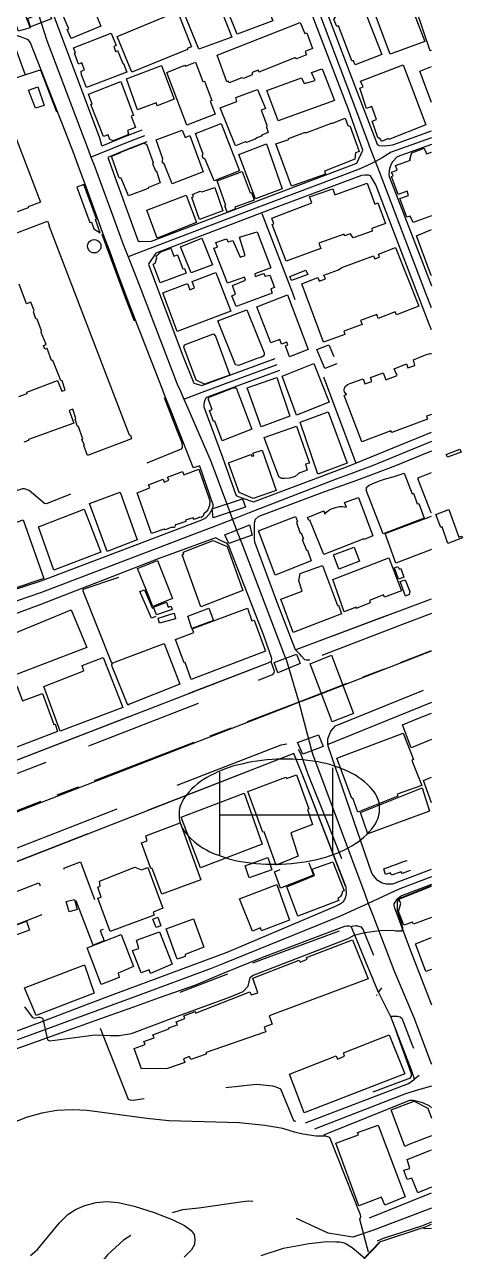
# Model space of a CAD drawing. Header units: millimetres. Extents: x 198785 to 203305, y 542885 to 545889.
# Drawn here: x 203168.9 to 203305, y 543351.3 to 543732.7 of the extents above; entities that cross this region are included whole.
import ezdxf

# ---------------------------------------------------------------- set-up
doc = ezdxf.new("R2010")
doc.units = ezdxf.units.MM
for name, pattern in [('FENCE_25K', [54.3, 28.7, -9.2, -16.4]), ('HIDDEN_BULD_25K', [28.8, 18.4, -10.4]), ('HIDDEN_EMD_25K', [50.97, 33.12, -5.36, 7.13, -5.36]), ('HIDDEN_IN_25K', [56.5, 36.5, -20]), ('HIDDEN_SORO_25K', [40.1, 25.4, -14.7])]:
    doc.linetypes.add(name, pattern=pattern)
for name, color, linetype in [('A0013114', 253, 'Continuous'), ('A0013117', 253, 'Continuous'), ('A0023119', 253, 'Continuous'), ('A0023214', 253, 'Continuous'), ('A0023217', 253, 'Continuous'), ('A0033324', 253, 'Continuous'), ('A0043325', 253, 'Continuous'), ('B0014111', 253, 'Continuous'), ('B0014112', 253, 'Continuous'), ('B0014113', 253, 'Continuous'), ('B0014115', 253, 'Continuous'), ('B0014116', 253, 'Continuous'), ('B0014118', 253, 'Continuous'), ('B0014511', 253, 'Continuous'), ('B0024120', 253, 'Continuous'), ('C0076117', 253, 'Continuous'), ('F0017111', 253, 'Continuous'), ('F0017114', 253, 'Continuous'), ('F0047224', 253, 'Continuous'), ('G0018117', 253, 'Continuous')]:
    doc.layers.add(name, color=color, linetype=linetype)

# ---------------------------------------------------------------- blocks, each defined once
blk = doc.blocks.new('B0014511')
at = {"layer": 'B0014511'}
blk.add_lwpolyline([(-31.17, -1.27, 0.169014), (-29, -6.77, 0.105159), (-21.57, -12.43, 0.067248), (-11.97, -15.47, 0.053397), (0.67, -16.3, 0.053397), (13.19, -14.44, 0.067248), (22.51, -10.63, 0.105159), (29.45, -4.38, 0.169014), (31.17, 1.27, 0.169014), (29, 6.77, 0.105159), (21.57, 12.43, 0.067248), (11.97, 15.47, 0.053397), (-0.67, 16.3, 0.053397), (-13.19, 14.44, 0.067248), (-22.51, 10.63, 0.105159), (-29.45, 4.38, 0.169014)], format="xyb", close=True, dxfattribs=at)
for points in [[(-18.64, 12.26), (-18.64, -13.46)], [(16.58, 13.62), (16.58, -13.46)], [(-18.64, -0.94), (16.58, -0.94)]]:
    blk.add_lwpolyline(points, dxfattribs=at)

msp = doc.modelspace()

# ---------------------------------------------------------------- linework, layer by layer
at = {"layer": 'A0013114'}
for points in [[(203178.77, 543743.05), (203176.85, 543738.41), (203192.15, 543697.43), (203192.85, 543695.19), (203193.05, 543695.02)], [(203225.09, 543579.28), (203226.52, 543580.73), (203227.3, 543582.38), (203227.48, 543582.98), (203227.48, 543583.4), (203223.4, 543595.37), (203223.05, 543595.41), (203221.46, 543594.9), (203221.3, 543594.96), (203218.32, 543602.64), (203214.76, 543611.68), (203212.43, 543617.59), (203211.66, 543619.55), (203201.61, 543645.35), (203198.03, 543654.99), (203195.47, 543661.88), (203193.55, 543667.03), (203187.73, 543683.08), (203186, 543687.69), (203184.17, 543692.56), (203182.44, 543697.18), (203175.15, 543715.87), (203170.78, 543727), (203170.21, 543727.67), (203169.77, 543728.03), (203169.02, 543728.33), (203167.91, 543728.74)], [(203194.76, 543691.39), (203204.23, 543665.34)], [(203207.45, 543658.14), (203218.07, 543629.72), (203221.52, 543621.19)], [(203224.75, 543615.35), (203224.67, 543614.52), (203224.64, 543613.81), (203230.43, 543598.22), (203234.53, 543586.47), (203234.81, 543586.16), (203236.46, 543585.6)], [(203240.22, 543577.68), (203240.22, 543572.87), (203240.37, 543571.94), (203247.52, 543552.61), (203253.04, 543538.39), (203253.34, 543538.41), (203295.37, 543554.23)], [(203090.17, 543520.65), (203090.15, 543519.75), (203102.1, 543488.08), (203102.31, 543487.68), (203111.19, 543483.15), (203111.57, 543483.1), (203112.22, 543483.1), (203244.61, 543534.33), (203245.69, 543534.83), (203245.78, 543535.18), (203245.78, 543535.68), (203243.29, 543542.83), (203232.44, 543570.7), (203231.92, 543571.38), (203229.82, 543572.36)], [(203295.37, 543521.97), (203263.44, 543509), (203263.16, 543508.79), (203263.21, 543508.45), (203276.73, 543469.05), (203277.19, 543468.3), (203278.32, 543466.94), (203280.03, 543465.95), (203281.24, 543465.65), (203282.4, 543465.55), (203283.36, 543465.58)], [(203267.98, 543460.07), (203268.46, 543460.8), (203268.66, 543461.16), (203268.94, 543462.34), (203268.81, 543464.53), (203256.43, 543496.6), (203252.56, 543506.07), (203151.78, 543466.75), (203132.86, 543459.43), (203121.6, 543455.21), (203119.73, 543446.4), (203119.58, 543445.32), (203119.65, 543444.05), (203125.21, 543428.99), (203131.1, 543414), (203133.12, 543408.54), (203133.48, 543408.44)], [(203283.68, 543459.35), (203283.63, 543459.02), (203283.78, 543458.49), (203288.7, 543445.06), (203295.37, 543428)], [(203290.13, 543404.89), (203289.16, 543407.68), (203282.85, 543424.03), (203278.69, 543432.39), (203270.55, 543452.09), (203270.27, 543452.31)], [(203295.37, 543395.98), (203294.9, 543396.45), (203292.69, 543397.58)]]:
    msp.add_lwpolyline(points, dxfattribs=at)
at = {"layer": 'A0013117'}
for points in [[(203295.37, 543787.85), (203292.39, 543786.66), (203287.83, 543784.85), (203278.67, 543781.21), (203250.83, 543770.32), (203250.36, 543770.04), (203250.23, 543769.09), (203250.32, 543768.59), (203263.54, 543734.55), (203271.72, 543713.02), (203278.45, 543695.53), (203279.15, 543695.12), (203280.85, 543694.93), (203283.39, 543695.29), (203295.37, 543699.64)], [(203204.23, 543665.34), (203204.51, 543665.21), (203208.35, 543665.39), (203244.79, 543679.25), (203272.22, 543689.54), (203274.03, 543693.63), (203269.6, 543706.32), (203257.49, 543737.86), (203251.56, 543754.45), (203247, 543766.28), (203246.77, 543766.53), (203244.92, 543767.32), (203243.12, 543768.09), (203242.54, 543767.94), (203235.29, 543765.14), (203197.96, 543750.49), (203178.77, 543743.05)], [(203167.91, 543728.74), (203166.08, 543729.42), (203165.78, 543729.26), (203165.5, 543729.18), (203165.28, 543728.29), (203165.24, 543728.01), (203165.26, 543727.57), (203169.09, 543717.08)], [(203193.05, 543695.02), (203199.55, 543697.63), (203205.41, 543699.98)], [(203206.9, 543696.27), (203201.04, 543693.91), (203194.76, 543691.39)], [(203295.37, 543695.38), (203284.75, 543691.53), (203283.21, 543689.96), (203282.8, 543689.33), (203282.29, 543687.91), (203282.11, 543686.21), (203282.17, 543685.46), (203292.99, 543657.67), (203295.37, 543651.47)], [(203295.37, 543637.74), (203294.69, 543639.52), (203278.11, 543682.84), (203276.41, 543685.61), (203275.84, 543685.86), (203274.74, 543685.83), (203273.63, 543685.8), (203246.2, 543675.51), (203209.73, 543661.63), (203207.53, 543658.44), (203207.45, 543658.14)], [(203221.52, 543621.19), (203223.95, 543620.47), (203233.51, 543623.99), (203246.77, 543628.87)], [(203248.15, 543625.11), (203234.89, 543620.23), (203225.46, 543616.76), (203225.25, 543616.53), (203224.95, 543615.93), (203224.75, 543615.35)], [(203236.46, 543585.6), (203240.07, 543584.35), (203269.32, 543595.33), (203295.37, 543606.02)], [(203295.37, 543600.06), (203294.04, 543599.53), (203284.15, 543595.53), (203277.3, 543592.94), (203271.29, 543590.7), (203262.17, 543587.42), (203242.24, 543579.95), (203241.46, 543579.62), (203240.58, 543578.81), (203240.22, 543577.68)], [(203164.81, 543556.74), (203174.04, 543559.76), (203223.46, 543578.55), (203225.09, 543579.28)], [(203229.82, 543572.36), (203228.27, 543573.09), (203227.71, 543572.96), (203210.42, 543566.57), (203173.69, 543552.35), (203164.46, 543548.87), (203160.63, 543547.43), (203115.12, 543530.29), (203090.37, 543520.88), (203090.17, 543520.65)], [(203283.36, 543465.58), (203295.37, 543470.17)], [(203295.37, 543465.4), (203286.05, 543461.87), (203284.46, 543460.58), (203283.68, 543459.35)], [(203133.48, 543408.44), (203133.78, 543408.4), (203148.81, 543413.36), (203173.6, 543422.48), (203188.43, 543428.25), (203197.27, 543431.53), (203231.86, 543444.4), (203265.38, 543458.59), (203266.82, 543459.24), (203267.98, 543460.07)], [(203270.27, 543452.31), (203269.82, 543452.41), (203269.01, 543452.44), (203268.36, 543452.31), (203243.42, 543442.93), (203230.27, 543437.59), (203221.99, 543434.11), (203210.73, 543430.15), (203202.73, 543427.29), (203192.16, 543423.56), (203180.03, 543419.19), (203157.35, 543411.14), (203136.84, 543403.07), (203134.22, 543402.18), (203134.19, 543402.16), (203134.13, 543401.96), (203134.13, 543401.74), (203136.95, 543394.28), (203136.91, 543394.18), (203136.67, 543394.1), (203132.19, 543391.88), (203136, 543388.74), (203140.1, 543383.95)], [(203256.25, 543391.29), (203288.23, 543403.59), (203290.13, 543404.89)], [(203292.69, 543397.58), (203289.75, 543398.3), (203288.51, 543398.22), (203261.8, 543387.51)], [(203276.12, 543361.83), (203295.37, 543369.53)], [(203295.37, 543360.48), (203292.24, 543359.19), (203280.38, 543355.33), (203278.54, 543354.57)]]:
    msp.add_lwpolyline(points, dxfattribs=at)
at = {"layer": 'A0023119', "linetype": 'HIDDEN_SORO_25K', "flags": 128}
msp.add_lwpolyline([(203277.4, 543358), (203270.89, 543355.81), (203263.3, 543357.01), (203252.5, 543361.97), (203241.39, 543366.74), (203238.62, 543366.99), (203236.78, 543366.78), (203223.09, 543364.75), (203217.98, 543364.24), (203212.86, 543362.79), (203211.27, 543362.14), (203205.17, 543358.59), (203199.66, 543354.8), (203194.68, 543350.28), (203190.79, 543345.43), (203187.04, 543338.06)], dxfattribs=at)
at = {"layer": 'A0023214'}
for points in [[(203173.28, 543735.82), (203175.78, 543727.72), (203187.29, 543697.31), (203188.64, 543693.8), (203189.54, 543691.45), (203190.29, 543689.5), (203190.49, 543688.96), (203195.67, 543674.83), (203199.42, 543664.63), (203199.83, 543663.6), (203201.06, 543660.48), (203202.63, 543656.53), (203204.53, 543651.74), (203216.59, 543620.37), (203217.01, 543619.4), (203218.37, 543616.28), (203219.6, 543613.46), (203226.78, 543596.98), (203231.98, 543583.11), (203233.58, 543578.87), (203235.02, 543575.02), (203236.59, 543570.84), (203249.62, 543536.74), (203250.29, 543534.98), (203254.12, 543522.02)], [(203254.12, 543522.02), (203258.11, 543523.56), (203295.37, 543538.02)], [(203101.68, 543463.25), (203117.01, 543468.87), (203119.48, 543469.78), (203247.79, 543519.56), (203249.21, 543520.11), (203254.12, 543522.02)], [(203254.12, 543522.02), (203258, 543507.47), (203258.38, 543506.05), (203274.65, 543462.46), (203275.74, 543459.53), (203277.1, 543455.89), (203277.62, 543454.48), (203283.7, 543438.73), (203289.86, 543424.09), (203295.07, 543410.23), (203295.37, 543409.58)]]:
    msp.add_lwpolyline(points, dxfattribs=at)
at = {"layer": 'A0023217'}
for points in [[(203277.99, 543690.06), (203276.26, 543694.59), (203275.81, 543695.76), (203270.66, 543709.67), (203248.63, 543767.95), (203248.07, 543768.9), (203246.29, 543771.97)], [(203206.16, 543698.12), (203200.3, 543695.77), (203193.91, 543693.2), (203189.54, 543691.45)], [(203295.37, 543697.51), (203282.86, 543692.97), (203280.02, 543691.28), (203277.99, 543690.06)], [(203277.99, 543690.06), (203275.44, 543688.88), (203272.41, 543687.48), (203245.49, 543677.38), (203238.61, 543674.76), (203205.63, 543662.21), (203201.06, 543660.48)], [(203295.37, 543644.61), (203293.84, 543648.6), (203279.72, 543685.52), (203277.99, 543690.06)], [(203218.37, 543616.28), (203223.24, 543618.07), (203234.2, 543622.11), (203247.46, 543626.99)], [(203295.37, 543603.05), (203276.73, 543595.43), (203273.31, 543594.13), (203270.3, 543593.01), (203265.75, 543591.38), (203238.71, 543580.87), (203233.58, 543578.87), (203227.09, 543576.35), (203224.6, 543575.38), (203173.87, 543556.05), (203163.02, 543552.27), (203160.77, 543551.48)], [(203295.37, 543467.78), (203285.51, 543464.03), (203283.49, 543463.1), (203275.74, 543459.53), (203269.05, 543456.46), (203266.76, 543455.4), (203237.64, 543443.67), (203231.07, 543440.99), (203226.92, 543439.25), (203204, 543430.84), (203176.07, 543420.5), (203134.42, 543405.38), (203133.86, 543405.24), (203125.26, 543403.03)], [(203295.37, 543402.76), (203291.3, 543401.54), (203287.32, 543400.34), (203259.03, 543389.4)], [(203295.37, 543364.75), (203277.4, 543358)]]:
    msp.add_lwpolyline(points, dxfattribs=at)
at = {"layer": 'A0033324', "linetype": 'HIDDEN_IN_25K', "flags": 128}
for points in [[(203257.54, 543535.09), (203257.01, 543535.07), (203256.41, 543535.07), (203255.98, 543535.22), (203254.98, 543536.38), (203254.55, 543536.88), (203253.04, 543538.39), (203253.34, 543538.41), (203295.37, 543554.23)], [(203295.37, 543549.58), (203286.84, 543546.42), (203257.54, 543535.09)], [(203175.51, 543503.3), (203112.97, 543479.1), (203111.3, 543479.1), (203109.98, 543479.27), (203101.07, 543483.82), (203099.35, 543486.88), (203093.39, 543502.67), (203087.62, 543517.94), (203087.83, 543519.05), (203088.27, 543519.86), (203089.06, 543520.12), (203089.81, 543520.36), (203090.17, 543520.46), (203090.15, 543519.75), (203102.1, 543488.08), (203102.31, 543487.68), (203111.19, 543483.15), (203111.57, 543483.1), (203112.22, 543483.1), (203161.87, 543502.31), (203211.52, 543521.52), (203244.61, 543534.33), (203245.44, 543534.72), (203246.51, 543531.77), (203246.39, 543531.14), (203245.88, 543530.53), (203175.51, 543503.3)], [(203263.44, 543509), (203263.16, 543508.79), (203263.12, 543510.7), (203264.04, 543513.07), (203265.5, 543514.69), (203295.37, 543526.82)], [(203295.37, 543521.97), (203263.44, 543509)], [(203253.99, 543507.46), (203254.8, 543505.95), (203256.88, 543500), (203262.91, 543484.78), (203269.99, 543466.87), (203270.53, 543465.17), (203270.56, 543463.88), (203270.43, 543463), (203269.84, 543461.87), (203267.98, 543460.07), (203268.46, 543460.8), (203268.66, 543461.16), (203268.94, 543462.34), (203268.81, 543464.53), (203256.43, 543496.6), (203252.56, 543506.07), (203202.17, 543486.41), (203151.78, 543466.75), (203132.86, 543459.43), (203121.6, 543455.21), (203119.73, 543446.4), (203119.58, 543445.32), (203119.65, 543444.05), (203125.21, 543428.99), (203131.1, 543414), (203133.12, 543408.54), (203130.52, 543408.52), (203129.74, 543408.73), (203128.91, 543409.38), (203128.18, 543410.36), (203127.36, 543412.58), (203121.47, 543427.57), (203115.68, 543443.24), (203115.57, 543445.48), (203115.78, 543447.08), (203118.14, 543458.19), (203131.44, 543463.17), (203150.34, 543470.48), (203158.9, 543473.82), (203248.61, 543508.82), (203250.79, 543509.2), (203252, 543509.12), (203252.4, 543509), (203253.13, 543508.67), (203253.99, 543507.46)], [(203279.8, 543433.29), (203278.87, 543432.03), (203278.69, 543432.39), (203270.55, 543452.09), (203270.27, 543452.31), (203271.64, 543452.62), (203271.92, 543452.58), (203272.39, 543452.5), (203273.41, 543452.2), (203274.04, 543451.51), (203277.28, 543443.66), (203280.33, 543436.28), (203280.42, 543435.45), (203280.24, 543434.4), (203279.8, 543433.29)], [(203291.51, 543406.02), (203290.13, 543404.88), (203289.16, 543407.68), (203282.85, 543424.03), (203282.62, 543424.49), (203284.78, 543424.51), (203285.6, 543424.3), (203286.13, 543423.86), (203289.24, 543415.81), (203291.97, 543408.71), (203292.24, 543407.96), (203292.08, 543406.83), (203291.51, 543406.02)]]:
    msp.add_lwpolyline(points, dxfattribs=at)
at = {"layer": 'A0043325'}
for points in [[(203170.67, 543731.64), (203167.07, 543730.57), (203162.91, 543741.77), (203166.27, 543742.97), (203170.67, 543731.64)], [(203177.23, 543734.41), (203170.76, 543731.93), (203169.9, 543734.58), (203176.18, 543737.16), (203177.23, 543734.41)], [(203237.56, 543582.7), (203227.57, 543579.38), (203227.26, 543582.17), (203236.64, 543585.31), (203237.56, 543582.7)], [(203239.65, 543573.96), (203232.39, 543571.38), (203231.13, 543574.11), (203238.63, 543577.11), (203238.77, 543577.17), (203239.65, 543573.96)], [(203254.58, 543534.09), (203247.67, 543531.2), (203246.47, 543534.42), (203253.43, 543536.98), (203254.58, 543534.09)], [(203271.18, 543518.59), (203264.49, 543515.92), (203257.68, 543534.01), (203264.26, 543536.65), (203271.18, 543518.59)], [(203261.73, 543508.25), (203255.34, 543505.88), (203253.75, 543509.48), (203260.28, 543511.95), (203261.73, 543508.25)]]:
    msp.add_lwpolyline(points, dxfattribs=at)
at = {"layer": 'B0014111'}
for points in [[(203192.58, 543732.13), (203183.39, 543728.34), (203182.16, 543731.18), (203182.64, 543731.36), (203178.55, 543741), (203187.51, 543744.71), (203192.58, 543732.13)], [(203215.43, 543709.52), (203210.15, 543707.43), (203209.79, 543708.31), (203204.03, 543706.15), (203200.56, 543715.85), (203211.43, 543719.99), (203215.43, 543709.52)], [(203222.07, 543720.93), (203224.36, 543714.95), (203224.85, 543715.11), (203227.15, 543709.09), (203226.56, 543708.84), (203228.16, 543704.78), (203219.31, 543701.35), (203213.11, 543717.81), (203218.76, 543720.09), (203218.96, 543719.73), (203222.07, 543720.93)], [(203206.77, 543695.53), (203208.9, 543689.81), (203208.72, 543689.52), (203209.56, 543687.18), (203209.94, 543687.06), (203211.08, 543683.49), (203207.38, 543682.05), (203207.36, 543681.76), (203201.19, 543679.39), (203198.9, 543684.88), (203198.51, 543684.95), (203198.22, 543685.24), (203195.91, 543691.77), (203198.82, 543692.94), (203198.86, 543693.02), (203201.97, 543694.28), (203202.08, 543694.27), (203205.91, 543695.83), (203206.77, 543695.53)], [(203234.66, 543619.73), (203239.5, 543606.89), (203230.27, 543603.32), (203227.99, 543609.35), (203227.61, 543609.29), (203226.36, 543612.74), (203227.22, 543612.98), (203226.09, 543616.02), (203226.07, 543616.53), (203226.33, 543616.82), (203233.71, 543619.77), (203234.66, 543619.73)], [(203269.12, 543596.35), (203260.04, 543592.95), (203254.53, 543609.1), (203263.28, 543612.33), (203269.12, 543596.35)], [(203242.74, 543600.43), (203247.07, 543587.8), (203239.91, 543585.38), (203235.58, 543587.27), (203232.3, 543596.47), (203239.27, 543598.99), (203239.59, 543598.53), (203240.17, 543598.64), (203239.87, 543599.44), (203242.74, 543600.43)], [(203286.84, 543593.19), (203289.34, 543586.84), (203289.83, 543586.99), (203290.96, 543583.66), (203291.4, 543583.85), (203293.05, 543579.23), (203280.33, 543574.42), (203275.1, 543587.98), (203275.28, 543588.08), (203275.11, 543588.63), (203275.42, 543589.01), (203276.01, 543589.46), (203276.89, 543589.91), (203278.14, 543590.44), (203279.57, 543590.95), (203281.03, 543591.44), (203283.45, 543592.07), (203286.84, 543593.19)], [(203295.37, 543580.94), (203295.26, 543580.9), (203291.25, 543591.28), (203291.25, 543591.6), (203291.39, 543591.85), (203291.73, 543592.04), (203295.37, 543593.4)], [(203272.72, 543585.69), (203277.19, 543573.74), (203274.43, 543572.58), (203274.33, 543572.81), (203261.88, 543567.94), (203257.53, 543578.6), (203257.28, 543578.5), (203256.88, 543579.51), (203261.88, 543581.53), (203262.24, 543580.48), (203262.76, 543581.1), (203263.48, 543581.69), (203264.28, 543582.15), (203265.55, 543582.6), (203266.74, 543582.88), (203267.68, 543582.85), (203268.92, 543582.64), (203268.32, 543584.11), (203272.72, 543585.69)], [(203192.57, 543568.64), (203178.04, 543563.09), (203173.25, 543576.55), (203187.39, 543582), (203192.57, 543568.64)], [(203253.39, 543577.91), (203254.61, 543574.58), (203254.89, 543574.67), (203255.63, 543572.7), (203255.21, 543572.59), (203256.5, 543569.33), (203256.81, 543569.35), (203258, 543565.97), (203246.82, 543561.53), (203241.63, 543575.27), (203253.14, 543579.73), (203253.77, 543578.14), (203253.39, 543577.91)], [(203295.37, 543569.47), (203284.27, 543565.23), (203280.98, 543574.49), (203295.37, 543579.85)], [(203300.72, 543581.94), (203303.89, 543573.38), (203304.77, 543573.66), (203305, 543573.13), (203300.45, 543571.41), (203298.65, 543576.51), (203298.26, 543576.33), (203296.75, 543580.37), (203300.72, 543581.94)], [(203236.77, 543556.78), (203223.64, 543551.67), (203217.89, 543567.89), (203218.36, 543568.21), (203218.18, 543568.71), (203227.53, 543572.26), (203231.84, 543570.47), (203236.77, 543556.78)], [(203286.05, 543556.64), (203280.75, 543554.73), (203280.49, 543555.38), (203276.06, 543553.62), (203276.31, 543552.95), (203272, 543551.22), (203271.94, 543551.54), (203268.27, 543550.16), (203264.67, 543560.23), (203282.07, 543566.91), (203286.05, 543556.64)], [(203273.01, 543565.85), (203266.59, 543563.41), (203264.97, 543567.82), (203271.31, 543570.28), (203273.01, 543565.85)], [(203209.83, 543552.25), (203208.74, 543551.81), (203206.56, 543557.25), (203204.92, 543561.36), (203204.03, 543563.57), (203210.26, 543566.08), (203214.93, 543554.27), (203209.83, 543552.25)], [(203261.49, 543564.58), (203266.14, 543552.13), (203266.46, 543552.25), (203267.45, 543549.51), (203252.43, 543543.68), (203248.56, 543554.05), (203255.21, 543556.58), (203254.16, 543559.8), (203254.51, 543562.03), (203261.49, 543564.58)], [(203188.21, 543539.01), (203163.87, 543529.75), (203159.5, 543540.97), (203183.39, 543550.77), (203188.21, 543539.01)], [(203238.19, 543551.29), (203239.54, 543547.33), (203240.22, 543547.6), (203243.74, 543537.95), (203220.69, 543529.09), (203218.84, 543534.39), (203218.5, 543534.27), (203215.79, 543541.5), (203221.48, 543543.67), (203220.95, 543544.9), (203227.59, 543547.36), (203238.19, 543551.29)], [(203227.58, 543547.4), (203220.94, 543544.91), (203219.62, 543548.8), (203226.13, 543551.33), (203227.58, 543547.4)], [(203201.53, 543521.41), (203201.01, 543521.11), (203196.13, 543533.19), (203196.03, 543533.82), (203196.3, 543534.33), (203212.26, 543540.29), (203217.21, 543527.66), (203201.53, 543521.41)], [(203199.44, 543520.36), (203180.01, 543513.04), (203174.94, 543526.97), (203187.36, 543531.81), (203186.79, 543533.51), (203193.36, 543535.92), (203199.44, 543520.36)], [(203166.55, 543527.16), (203168.3, 543522.47), (203174.18, 543524.7), (203174.46, 543524.8), (203177.99, 543515.11), (203178.42, 543515.27), (203179.14, 543512.9), (203164.06, 543507.14), (203157.99, 543523.89), (203166.55, 543527.16)], [(203295.37, 543510.51), (203289.05, 543507.87), (203286.32, 543515.04), (203291.67, 543517.22), (203295.37, 543518.66)], [(203284.94, 543492.8), (203272.45, 543487.88), (203270.89, 543492.19), (203270.59, 543492.12), (203266, 543504.63), (203286.61, 543512.43), (203289.77, 543504.2), (203289.23, 543503.9), (203292.33, 543496.16), (203284.66, 543493.42), (203284.94, 543492.8)], [(203253.4, 543499.48), (203257.22, 543488.87), (203256.88, 543488.66), (203258.39, 543483.99), (203251.61, 543481.47), (203253.9, 543474.21), (203247.07, 543471.44), (203243.33, 543481.74), (203242.93, 543481.71), (203238.3, 543494.29), (203250.12, 543498.75), (203250.3, 543498.3), (203253.4, 543499.48)], [(203294.75, 543488.21), (203275.59, 543481.15), (203273.32, 543487.8), (203292.45, 543495.48), (203294.75, 543488.21)], [(203242.79, 543477.89), (203223.58, 543470.62), (203217.61, 543486.31), (203237.15, 543493.74), (203242.79, 543477.89)], [(203217.26, 543484.57), (203223.74, 543466.88), (203211.59, 543462.44), (203208.52, 543470.36), (203208.11, 543470.35), (203205.24, 543478.34), (203207.04, 543479), (203206.58, 543480.54), (203217.26, 543484.57)], [(203245.74, 543469.99), (203238.74, 543467.44), (203237.43, 543471.23), (203244.47, 543473.8), (203245.74, 543469.99)], [(203266.54, 543460.46), (203253.85, 543455.52), (203250.45, 543464.69), (203259, 543468.18), (203258.29, 543470.16), (203264.74, 543472.49), (203268.19, 543463.46), (203267.66, 543463.22), (203267.59, 543462.75), (203267.36, 543462.14), (203266.96, 543461.57), (203266.31, 543461.15), (203266.54, 543460.46)], [(203203.14, 543470.83), (203205.27, 543469.91), (203207.21, 543470.66), (203211.87, 543457.99), (203208.88, 543456.77), (203209.2, 543455.89), (203195.49, 543450.79), (203191.7, 543461.14), (203192.71, 543461.5), (203191.64, 543464.6), (203192.36, 543464.87), (203192.24, 543466.43), (203203.14, 543470.83)], [(203251.22, 543454.31), (203242.56, 543451), (203242.2, 543451.9), (203239.71, 543450.9), (203235.74, 543460.97), (203247.33, 543465.38), (203251.22, 543454.31)], [(203295.37, 543455.14), (203289.79, 543453.05), (203289.49, 543453.73), (203286.8, 543452.78), (203285.09, 543457), (203285.8, 543459.48), (203285.27, 543460.79), (203295.37, 543464.84)], [(203218.86, 543443.04), (203216.35, 543442.19), (203212.9, 543451.59), (203221.42, 543454.74), (203224.67, 543445.95), (203218.83, 543443.63), (203218.86, 543443.04)], [(203288.34, 543384.58), (203287.04, 543383.96), (203282.8, 543395.31), (203290.03, 543398.02), (203294.26, 543395.83), (203295.37, 543392.78)], [(203295.37, 543387.25), (203288.34, 543384.58)], [(203295.37, 543371.28), (203291.14, 543369.54), (203289.31, 543374.12), (203287.82, 543373.67), (203286.81, 543376.58), (203288.65, 543377.14), (203287.84, 543379.91), (203295.37, 543382.89)]]:
    msp.add_lwpolyline(points, dxfattribs=at)
at = {"layer": 'B0014112'}
for points in [[(203246.06, 543733.81), (203234.98, 543729.7), (203230.76, 543740.05), (203232.42, 543740.73), (203232.22, 543741.29), (203234.39, 543742.18), (203234.2, 543742.65), (203236.62, 543743.6), (203236.36, 543744.51), (203238.94, 543745.62), (203239.17, 543745.94), (203240.87, 543746.49), (203242.8, 543741.55), (203243.08, 543741.53), (203246.06, 543733.81)], [(203295.37, 543724.59), (203294.98, 543724.46), (203288.58, 543743.55), (203295.37, 543745.95)], [(203227.62, 543740.32), (203229.52, 543735.75), (203230.43, 543736.13), (203233.31, 543728.75), (203223.08, 543725.07), (203218.04, 543737.46), (203221.37, 543738.69), (203221.71, 543737.92), (203227.62, 543740.32)], [(203273.99, 543738.42), (203279.95, 543723.34), (203271.68, 543720.16), (203271.09, 543721.44), (203270.64, 543721.43), (203266.45, 543732.3), (203265.92, 543732.11), (203265.06, 543734.25), (203265.78, 543735.42), (203273.99, 543738.42)], [(203293.26, 543727.41), (203282.52, 543723.49), (203277.09, 543738.06), (203287.71, 543742.05), (203293.26, 543727.41)], [(203196.65, 543725.88), (203197.22, 543724.33), (203197.84, 543724.56), (203199.41, 543720.55), (203199.64, 543720.55), (203200.67, 543717.89), (203188.16, 543713.06), (203186.58, 543717.03), (203186.46, 543718.17), (203187.49, 543718.64), (203186.74, 543720.81), (203185.66, 543720.36), (203184.45, 543723.73), (203184.72, 543723.84), (203184.09, 543725.43), (203195.87, 543729.96), (203197.34, 543726.18), (203196.65, 543725.88)], [(203201.19, 543698.85), (203200.84, 543698.25), (203196.43, 543696.57), (203195.46, 543696.91), (203194.85, 543698.4), (203193.39, 543697.88), (203189.53, 543707.8), (203189.95, 543707.93), (203188.82, 543711.04), (203198.82, 543714.96), (203202.77, 543704.44), (203202.06, 543704.18), (203203.35, 543700.66), (203200.88, 543699.7), (203201.19, 543698.85)], [(203217.88, 543699.84), (203218.78, 543697.57), (203220.28, 543698.2), (203224.45, 543686.92), (203214.77, 543683.12), (203212.28, 543689.38), (203211.94, 543689.58), (203211.77, 543689.92), (203211.77, 543690.54), (203211.86, 543690.96), (203209.81, 543696.81), (203217.88, 543699.84)], [(203248.95, 543681.6), (203240.68, 543678.52), (203235.55, 543692.31), (203244.14, 543695.64), (203248.95, 543681.6)], [(203236.5, 543687.02), (203239, 543680.35), (203239.44, 543680.46), (203240.31, 543678.12), (203234.28, 543675.92), (203234.45, 543675.37), (203231.84, 543674.37), (203231.11, 543676.28), (203231.47, 543676.47), (203228.73, 543684.07), (203236.5, 543687.02)], [(203228, 543682.04), (203230.57, 543674.79), (203223.29, 543672.1), (203220.89, 543678.95), (203221.42, 543679.15), (203221.07, 543679.9), (203223.51, 543680.84), (203223.98, 543680.64), (203228, 543682.04)], [(203222.36, 543671.15), (203210.16, 543666.32), (203206.92, 543674.95), (203219.17, 543679.69), (203222.36, 543671.15)], [(203227.32, 543658.02), (203220.66, 543655.46), (203217.37, 543663.59), (203224.05, 543666.28), (203227.32, 543658.02)], [(203214.39, 543663.15), (203215.35, 543660.71), (203216.39, 543661.06), (203218.09, 543656.76), (203218.57, 543656.87), (203219.14, 543655.4), (203211.03, 543652.36), (203208.87, 543658.17), (203209.52, 543658.47), (203209.99, 543660.16), (203209.76, 543660.75), (203210.16, 543660.88), (203210.64, 543661.43), (203210.97, 543661.8), (203211.26, 543662.03), (203214.39, 543663.15)], [(203250.61, 543648.67), (203257.04, 543631.64), (203251.27, 543629.44), (203250.02, 543632.86), (203250.7, 543633.12), (203250.41, 543633.97), (203248.77, 543633.32), (203248.24, 543634.82), (203245.47, 543633.75), (203241.11, 543644.98), (203250.61, 543648.67)], [(203241.38, 543628.94), (203235.38, 543626.66), (203234.49, 543626.96), (203229.01, 543640.58), (203237.98, 543643.97), (203243.35, 543630.6), (203243.33, 543630.02), (203243.1, 543629.62), (203242.55, 543629.27), (203241.38, 543628.94)], [(203263.58, 543615.34), (203253.37, 543611.27), (203248.95, 543623.39), (203258.85, 543627.32), (203263.58, 543615.34)], [(203251.31, 543610.92), (203242.44, 543607.64), (203238.14, 543619.73), (203247.33, 543622.98), (203251.31, 543610.92)], [(203198.3, 543436.44), (203192.69, 543434.32), (203188.32, 543445.68), (203198.98, 543449.86), (203202.72, 543439.88), (203197.97, 543437.79), (203198.3, 543436.44)], [(203295.37, 543439.01), (203293.65, 543438.32), (203290.38, 543447), (203295.37, 543448.93)], [(203190.49, 543431.66), (203172.48, 543424.64), (203168.93, 543433.26), (203187.53, 543440.39), (203190.49, 543431.66)]]:
    msp.add_lwpolyline(points, dxfattribs=at)
at = {"layer": 'B0014113'}
for points in [[(203219.54, 543724.93), (203202.29, 543717.9), (203197.69, 543728.99), (203216.46, 543736.74), (203220.83, 543725.75), (203219.41, 543725.27), (203219.54, 543724.93)], [(203254.61, 543733.31), (203256, 543729.86), (203256.61, 543730.09), (203258.39, 543725.2), (203256.13, 543724.29), (203256.48, 543723.31), (203253.43, 543722.05), (203252.91, 543722.31), (203241.76, 543717.83), (203241.49, 543718.49), (203239.64, 543717.75), (203239.64, 543717.03), (203236.91, 543715.89), (203236.41, 543716.07), (203232.53, 543714.54), (203232.32, 543715.1), (203231.79, 543714.83), (203228.74, 543723.15), (203254.61, 543733.31)], [(203286.62, 543720.11), (203293.6, 543701.47), (203282.13, 543696.97), (203281.99, 543697.23), (203279.87, 543696.37), (203279.56, 543697.06), (203278.73, 543697.57), (203276.94, 543702.61), (203278.32, 543703.14), (203276.82, 543707.24), (203275.21, 543706.63), (203273.08, 543712.9), (203274.15, 543713.3), (203273.36, 543715.1), (203286.62, 543720.11)], [(203295.37, 543708.47), (203291.72, 543718.23), (203295.37, 543719.68)], [(203261.37, 543718.95), (203265.19, 543709.1), (203247.72, 543702.75), (203244.24, 543712.2), (203254.98, 543716.14), (203255.76, 543714.35), (203259.2, 543715.25), (203258.06, 543717.73), (203261.37, 543718.95)], [(203240.62, 543697.08), (203237.85, 543696.03), (203237.59, 543696.22), (203234.48, 543694.97), (203229.73, 543706.75), (203234.91, 543708.79), (203234.52, 543709.98), (203241.25, 543712.52), (203243.77, 543706.59), (203242.43, 543706.02), (203244.18, 543701.41), (203244.08, 543700.82), (203244.65, 543699.13), (203242.6, 543698.3), (203242.39, 543697.95), (203241.06, 543697.44), (203240.62, 543697.08)], [(203235.74, 543687.17), (203227.8, 543684.09), (203225, 543690.85), (203224.73, 543690.92), (203224.34, 543691.24), (203224.16, 543691.76), (203224.19, 543692.13), (203224.41, 543692.42), (203222, 543698.82), (203230.01, 543701.94), (203235.74, 543687.17)], [(203268.51, 543703.53), (203269.38, 543701.34), (203270.07, 543701.01), (203272.85, 543693.25), (203271.78, 543692.77), (203271.6, 543690.81), (203262.09, 543687.1), (203262.39, 543686.22), (203251.88, 543682.46), (203247.03, 543695.55), (203251.09, 543696.91), (203250.92, 543697.26), (203255.86, 543699.15), (203256.59, 543699.1), (203264.34, 543702.02), (203264.63, 543702.01), (203268.51, 543703.53)], [(203295.37, 543673.25), (203289.71, 543671.12), (203288.77, 543673.14), (203287.69, 543672.81), (203285.56, 543678.61), (203288.27, 543679.58), (203287.77, 543680.87), (203285.05, 543679.81), (203282.94, 543685.47), (203283.44, 543685.65), (203282.94, 543686.75), (203284.72, 543687.37), (203284.14, 543688.84), (203288.84, 543690.55), (203288.68, 543690.86), (203289.29, 543692.78), (203293.13, 543694.21)], [(203293.13, 543694.21), (203293.85, 543692.46), (203295.37, 543693)], [(203275.4, 543683.37), (203277.73, 543676.88), (203278.71, 543677.23), (203281.05, 543670.86), (203276.83, 543669.33), (203276.97, 543668.44), (203271.08, 543666.38), (203270.19, 543667.65), (203268.38, 543667.01), (203268.22, 543667.54), (203260.38, 543664.69), (203260.94, 543663.05), (203250.25, 543659.18), (203245.91, 543670.56), (203246.38, 543670.7), (203245.76, 543672.52), (203258.17, 543677.22), (203257.5, 543679.16), (203264.71, 543681.63), (203265.38, 543679.78), (203275.4, 543683.37)], [(203241.18, 543668.28), (203245.44, 543657.06), (203240.46, 543655.23), (203240.6, 543654.37), (203243.16, 543655.26), (203243.71, 543654.42), (203245.09, 543654.74), (203246.55, 543650.92), (203245.44, 543650.49), (203245.81, 543649.2), (203234.69, 543644.99), (203233.34, 543648.31), (203234.49, 543648.89), (203233.57, 543651.6), (203237.62, 543653.22), (203237.22, 543654.13), (203231.93, 543652.28), (203227.7, 543663.18), (203228.88, 543663.5), (203228.34, 543664.95), (203231.67, 543666.07), (203232.15, 543665.09), (203233.68, 543665.6), (203235.87, 543660.36), (203237.51, 543660.92), (203235.67, 543666.56), (203241.18, 543668.28)], [(203295.37, 543654.67), (203295.32, 543654.65), (203290.76, 543667), (203295.37, 543668.96)], [(203284.19, 543663.38), (203291.39, 543645.15), (203284.46, 543642.43), (203284.1, 543643.4), (203278.81, 543641.36), (203278.34, 543642.57), (203273.34, 543640.71), (203273.84, 543639.4), (203268.15, 543637.38), (203268.41, 543636.38), (203261.8, 543633.97), (203255.07, 543652.1), (203260.1, 543654.06), (203260.48, 543652.92), (203262.42, 543653.61), (203261.95, 543654.78), (203266.48, 543656.44), (203267.53, 543657.19), (203277.34, 543660.82), (203277.74, 543659.82), (203279.26, 543660.41), (203278.94, 543661.31), (203284.19, 543663.38)], [(203228.32, 543655.63), (203232.97, 543643.54), (203216.36, 543637.3), (203211.91, 543649.34), (203219.5, 543652.21), (203220.26, 543650.18), (203221.67, 543650.81), (203220.96, 543652.8), (203228.32, 543655.63)], [(203232.74, 543623.74), (203224.82, 543620.86), (203222.23, 543622.15), (203218.43, 543632.45), (203218.65, 543633.1), (203227.67, 543636.53), (203228.28, 543635.78), (203232.74, 543623.74)], [(203295.37, 543611.52), (203293.83, 543610.92), (203294.15, 543610.03), (203283, 543605.86), (203282.74, 543606.38), (203273.75, 543602.96), (203268.25, 543617.41), (203269.04, 543617.76), (203268.73, 543617.89), (203268.37, 543618.56), (203268.22, 543618.94), (203268.2, 543619.29), (203268.3, 543619.7), (203268.55, 543620.13), (203269.27, 543620.8), (203270.3, 543621.25), (203274.15, 543622.61), (203274.63, 543620.96), (203276.81, 543621.76), (203276.4, 543622.95), (203280.39, 543624.46), (203281.17, 543622.26), (203284.7, 543623.56), (203283.81, 543625.71), (203287.57, 543627.21), (203288.05, 543625.96), (203290.24, 543626.7), (203289.83, 543628.48), (203293.53, 543629.97), (203294.93, 543630.39), (203295.37, 543630.39)], [(203251.23, 543591.69), (203249.67, 543591.57), (203248.84, 543591.58), (203248.27, 543591.86), (203247.91, 543592.1), (203243.39, 543604.33), (203253.4, 543607.85), (203257.45, 543596.3), (203256.23, 543596.04), (203256.78, 543594.21), (203253.9, 543593.13), (203253.91, 543592.99), (203252.98, 543592.25), (203252.36, 543591.97), (203251.23, 543591.69)], [(203223.09, 543594.48), (203226.2, 543585.55), (203226.45, 543584.49), (203226.4, 543583.14), (203225.9, 543581.89), (203225.34, 543581.19), (203224.61, 543580.59), (203224.44, 543579.92), (203223.76, 543579.51), (203223.34, 543579.52), (203221.62, 543578.85), (203221.3, 543579.36), (203218.9, 543578.59), (203218.98, 543578.22), (203215.9, 543577.17), (203215.79, 543577.35), (203215.65, 543576.58), (203215.4, 543576.34), (203214.88, 543576.31), (203214.48, 543576.32), (203212.65, 543575.59), (203212.27, 543575.88), (203208.33, 543574.48), (203203.92, 543587.16), (203207.84, 543588.65), (203207.45, 543589.63), (203211.95, 543591.39), (203212.28, 543590.48), (203213.75, 543591.07), (203213.36, 543592.02), (203217.97, 543593.72), (203218.37, 543592.75), (203223.09, 543594.48)], [(203203.92, 543572.47), (203194.53, 543568.87), (203189.06, 543583.82), (203198.64, 543587.36), (203203.92, 543572.47)], [(203168.47, 543578.77), (203174.86, 543560.5), (203165.36, 543557.26), (203163.77, 543557.28), (203160.06, 543559.6), (203159.58, 543561.37), (203154.58, 543574.64), (203159.54, 543576.37), (203159.78, 543575.62), (203168.47, 543578.77)], [(203214.75, 543440.63), (203208.09, 543437.69), (203207.68, 543438.87), (203205.19, 543437.9), (203202.47, 543444.84), (203204.38, 543445.49), (203203.72, 543448.07), (203210.86, 543450.73), (203214.75, 543440.63)], [(203287.24, 543368.27), (203280.86, 543365.76), (203279.88, 543368.21), (203272.84, 543365.57), (203265.64, 543384.99), (203272.67, 543387.59), (203272.43, 543388.32), (203278.76, 543390.62), (203287.24, 543368.27)]]:
    msp.add_lwpolyline(points, dxfattribs=at)
at = {"layer": 'B0014115'}
for points in [[(203160.59, 543711.83), (203173.85, 543677.42), (203169.99, 543676.06), (203170.03, 543675.75), (203160.44, 543672.2)], [(203163.01, 543666.56), (203176.05, 543671.53), (203176.57, 543670.3), (203176.42, 543670.18)], [(203176.42, 543670.18), (203201.42, 543605.19), (203201.79, 543605.1), (203202.11, 543603.87), (203188.45, 543598.72), (203187.3, 543601.86), (203187.53, 543601.96), (203186.75, 543603.71), (203187.01, 543603.85), (203185.64, 543607.71), (203185.4, 543607.79), (203184.6, 543609.98), (203184.81, 543610.24), (203183.87, 543613.08), (203182.78, 543612.7), (203184.19, 543608.81), (203170.14, 543603.67), (203170.18, 543603.43), (203168.72, 543602.84)], [(203167.14, 543617.08), (203169.74, 543618.04), (203169.6, 543618.41), (203179.15, 543622.08), (203180.44, 543618.7), (203181.57, 543619.01), (203180.56, 543621.98), (203180.13, 543622.09), (203177.72, 543628.26), (203177.32, 543628.28), (203175.95, 543632.01), (203175.19, 543631.76), (203174.8, 543632.93), (203175.58, 543633.28), (203174.12, 543636.96), (203174.16, 543637.48), (203172.78, 543641.09), (203172.41, 543641.22), (203171.66, 543643.41), (203171.89, 543643.81), (203170.88, 543646.41), (203169.52, 543645.88), (203167.25, 543652)], [(203270.84, 543448.23), (203275.71, 543436.12), (203244.88, 543424.6), (203245.85, 543421.95), (203243.33, 543421.01), (203243.9, 543419.62), (203225.31, 543413.17), (203225.3, 543412.69), (203220.55, 543410.97), (203220.17, 543411.97), (203218.29, 543411.19), (203218.7, 543410.02), (203213.37, 543408.22), (203205.25, 543408.05), (203203.02, 543414.41), (203206.37, 543415.63), (203206.02, 543416.62), (203209.23, 543417.76), (203208.81, 543418.7), (203213.72, 543420.58), (203213.7, 543420.84), (203216.4, 543421.82), (203216.04, 543422.72), (203218.74, 543423.71), (203218.4, 543424.57), (203221.89, 543425.92), (203222.05, 543425.36), (203238.94, 543432.03), (203239.3, 543431.05), (203241.43, 543431.75), (203239.89, 543436.25), (203254.28, 543441.89), (203254.51, 543441.26), (203256.78, 543442.17), (203256.55, 543442.73), (203270.84, 543448.23)], [(203282.17, 543418.7), (203287.11, 543406.53), (203255.85, 543394.38), (203251.28, 543406.4), (203265.76, 543412.19), (203266.15, 543411.12), (203268.39, 543412), (203268, 543413.04), (203282.17, 543418.7)]]:
    msp.add_lwpolyline(points, dxfattribs=at)
at = {"layer": 'B0014116', "linetype": 'HIDDEN_BULD_25K', "flags": 128}
for points in [[(203175.02, 543707.55), (203172.29, 543706.66), (203170.09, 543712.24), (203173.01, 543713.31), (203175.02, 543707.55)], [(203191.1, 543661.76), (203190.56, 543661.69), (203190.02, 543661.76), (203189.51, 543661.97), (203189.08, 543662.3), (203188.75, 543662.74), (203188.54, 543663.24), (203188.47, 543663.78), (203188.54, 543664.33), (203188.75, 543664.83), (203189.08, 543665.26), (203189.51, 543665.6), (203190.02, 543665.81), (203190.56, 543665.88), (203191.1, 543665.81), (203191.61, 543665.6), (203192.04, 543665.26), (203192.38, 543664.83), (203192.59, 543664.33), (203192.66, 543663.78), (203192.59, 543663.24), (203192.38, 543662.74), (203192.04, 543662.3), (203191.61, 543661.97), (203191.1, 543661.76)], [(203256.9, 543655.02), (203251.87, 543653.13), (203251.31, 543654.41), (203256.34, 543656.38), (203256.9, 543655.02)], [(203265.92, 543627.25), (203262.2, 543625.73), (203259.76, 543631.7), (203263.51, 543633.14), (203265.92, 543627.25)], [(203304.57, 543599.81), (203300.36, 543598.18), (203299.97, 543599.08), (203304.23, 543600.75), (203304.57, 543599.81)], [(203284.96, 543564.28), (203285.3, 543563.45), (203285.8, 543563.65), (203286.8, 543560.95), (203285.08, 543560.26), (203283.86, 543563.83), (203284.96, 543564.28)], [(203288.42, 543555.51), (203287.33, 543555.05), (203285.62, 543559.56), (203287.23, 543560.11), (203288.6, 543556.46), (203288.42, 543555.51)], [(203209.72, 543548.67), (203208.36, 543548.17), (203204.77, 543556.51), (203206.2, 543557.01), (203209.72, 543548.67)], [(203212.97, 543553.16), (203213.49, 543551.54), (203214.48, 543551.85), (203214.8, 543550.84), (203209.88, 543549.16), (203208.93, 543551.56), (203212.97, 543553.16)], [(203295.37, 543490.75), (203292.84, 543497.75), (203295.37, 543498.77)], [(203193.64, 543447.88), (203190.27, 543446.56), (203181.13, 543470.45), (203186.27, 543472.44), (203194.04, 543451.68), (203192.41, 543451.11), (203193.64, 543447.88)], [(203258.73, 543468.28), (203248.45, 543464.22), (203246.58, 543469.32), (203256.8, 543473.33), (203258.73, 543468.28)], [(203288.78, 543469.78), (203286.22, 543468.84), (203285.97, 543469.34), (203282.9, 543468.25), (203282.63, 543469.02), (203281.09, 543468.54), (203280.57, 543470.3), (203287.58, 543472.82), (203288.78, 543469.78)], [(203174.3, 543455.94), (203160.25, 543450.45), (203156.05, 543453.88), (203154.16, 543458.56), (203173.39, 543465.93), (203175.12, 543461.47), (203174.3, 543455.94)], [(203185.28, 543457.65), (203182.82, 543456.86), (203181.86, 543460.09), (203184.39, 543460.72), (203185.28, 543457.65)], [(203170.48, 543451.25), (203164.73, 543449.13), (203163.71, 543451.77), (203169.52, 543454.03), (203170.48, 543451.25)], [(203211.3, 543452.53), (203209.85, 543451.98), (203208.8, 543454.58), (203210.28, 543455.24), (203211.3, 543452.53)], [(203295.37, 543358.46), (203293.09, 543358.33), (203292.95, 543358.75), (203295.37, 543359.85)]]:
    msp.add_lwpolyline(points, dxfattribs=at)
at = {"layer": 'B0014118', "linetype": 'HIDDEN_BULD_25K', "flags": 128}
msp.add_lwpolyline([(203215.83, 543547.99), (203210.83, 543546.6), (203210.38, 543548.2), (203215.36, 543549.7), (203215.83, 543547.99)], dxfattribs=at)
at = {"layer": 'B0024120', "linetype": 'FENCE_25K', "flags": 128}
for points in [[(203159.71, 543714), (203173.49, 543718.53), (203173.82, 543718.48), (203173.94, 543718.33), (203186.78, 543684.85), (203187.38, 543682.99)], [(203242.61, 543673.95), (203252.17, 543649.29), (203260.45, 543626.86), (203271.87, 543596.37)], [(203192.95, 543667.51), (203200.17, 543647.87), (203209.84, 543622.95), (203216.31, 543606.32), (203217.67, 543602.97), (203217.84, 543601.86), (203217.84, 543601.23), (203217.54, 543600.68), (203175.7, 543583.74), (203175.15, 543583.79), (203170.34, 543587.86), (203168.91, 543588.32), (203168.3, 543588.32), (203155.19, 543584.29), (203154.64, 543584.39), (203153.78, 543584.69), (203143.63, 543609.81)], [(203239.84, 543441.02), (203269.02, 543451.88), (203269.41, 543451.86), (203269.89, 543451.73), (203270.36, 543451.38), (203277.4, 543433.61), (203278.36, 543431), (203278.23, 543430.92)], [(203217.23, 543431.94), (203232.12, 543437.66)], [(203284.04, 543420.56), (203289.08, 543406.61), (203289.02, 543405.9), (203288.74, 543405.16), (203252.72, 543391.7), (203248.53, 543401.78), (203247.11, 543402.4), (203246.11, 543402.69), (203241, 543403.19), (203227.82, 543401.86), (203217.45, 543400.66), (203202.68, 543398.23), (203201.74, 543398.36), (203201.2, 543398.55), (203191.98, 543421.96), (203210.55, 543429.33)], [(203292.95, 543358.75), (203279.19, 543354.27), (203274.45, 543349.27), (203275.18, 543346.49), (203275.66, 543345.02), (203275.74, 543344.38), (203275.78, 543343.89), (203275.78, 543343.35), (203275.64, 543342.83), (203275.46, 543342.64), (203275.26, 543342.52), (203274.92, 543342.46), (203274.68, 543342.46), (203274.27, 543342.42), (203267.34, 543342.92), (203266.35, 543342.66), (203252.91, 543332.98), (203245.65, 543303.96), (203275.63, 543252.03), (203295.37, 543252.21)]]:
    msp.add_lwpolyline(points, dxfattribs=at)
at = {"layer": 'C0076117'}
msp.add_lwpolyline([(203187.32, 543682.94), (203185.18, 543682.1), (203189.23, 543671.1), (203189.72, 543671.27), (203190.43, 543669.19), (203192.45, 543667.95), (203190.92, 543672.06), (203191.26, 543672.27), (203187.32, 543682.94)], dxfattribs=at)
at = {"layer": 'F0017111'}
for points, elevation in [([(203168.85, 543427.36), (203171.28, 543424.18), (203171.86, 543423.86), (203173.28, 543424.19), (203173.62, 543424.12), (203174.3, 543423.94), (203174.58, 543423.61), (203176.08, 543417.14), (203176.44, 543416.87), (203176.81, 543416.85), (203190.71, 543418.62), (203195.64, 543418.46), (203198.29, 543418.48), (203202.1, 543419.06), (203216.42, 543424.46), (203232.61, 543430.4), (203236.86, 543432.09), (203238.4, 543433.84), (203239.06, 543436.48), (203239.72, 543437.14), (203269.45, 543448.65), (203271.38, 543449.61), (203274.67, 543450.43), (203279.34, 543451.09), (203283.14, 543451.16), (203284.16, 543450.95), (203285.36, 543450.95), (203286.21, 543451.01), (203286.49, 543451.93), (203284.81, 543457.34), (203284.81, 543459.75), (203285.06, 543460.53), (203285.51, 543461.11), (203295.19, 543465.01), (203295.37, 543465.08)], 30), ([(203275.82, 543351.1), (203273.13, 543361.28), (203273.37, 543362.24), (203273.33, 543362.71), (203263.83, 543386.73), (203262.51, 543387.13), (203260.82, 543387.16), (203259.52, 543387.21), (203255.43, 543387.76), (203252.85, 543388.39), (203249.21, 543389.54), (203243.62, 543390.52), (203235.64, 543391.28), (203213.75, 543391.98), (203206.89, 543392.64), (203188.38, 543395.1), (203183.85, 543395.37), (203178.89, 543395.16), (203174.25, 543394.36), (203169.44, 543392.98), (203164.56, 543390.99)], 40)]:
    msp.add_lwpolyline(points, dxfattribs=dict(at, elevation=elevation))
at = {"layer": 'F0017114', "elevation": 50}
msp.add_lwpolyline([(203170.74, 543350.09), (203172.91, 543351.96), (203179.75, 543360.25), (203182.37, 543362.85), (203184.75, 543364.38), (203187.68, 543365.58), (203191.11, 543366.51), (203194.46, 543366.91), (203198.05, 543366.6), (203202.95, 543365.45), (203209.18, 543363.49), (203214.75, 543361.31), (203218.57, 543359.4), (203220.66, 543357.89), (203221.57, 543356.58), (203221.86, 543355.06), (203221.67, 543353.46), (203220.84, 543351.83), (203218.51, 543349.59)], dxfattribs=at)
at = {"layer": 'F0047224'}
for points in [[(203198.06, 543560.85), (203186.98, 543557.05), (203186.98, 543557.03), (203187.01, 543556.65), (203195.89, 543534.25)], [(203242.39, 543350.06), (203249.41, 543352.35), (203257.32, 543353.79), (203262.87, 543354.4), (203265.66, 543354.37), (203266.75, 543354.32), (203267.38, 543354.25), (203267.8, 543354.15), (203268.51, 543353.92), (203270.75, 543352.61), (203274.65, 543349.25)], [(203274.65, 543349.25), (203279.31, 543354.11)]]:
    msp.add_lwpolyline(points, dxfattribs=at)
at = {"layer": 'G0018117', "linetype": 'HIDDEN_EMD_25K', "flags": 128}
msp.add_lwpolyline([(202795.63, 543345.32), (202818.96, 543354.31), (202826.8, 543333.7), (202830.88, 543342.83), (202856.78, 543352.82), (202882.8, 543362.85), (202898.68, 543368.97), (202914.75, 543375.17), (202922.48, 543378.15), (202941.51, 543385.49), (202953.04, 543389.94), (202967.31, 543395.44), (202978.79, 543399.87), (202990.26, 543404.3), (203005.78, 543410.28), (203011.38, 543412.45), (203024.69, 543417.58), (203045.39, 543425.56), (203056.1, 543429.7), (203056.19, 543445.84), (203080.79, 543455.33), (203100.26, 543462.84), (203254.21, 543522.21), (203269.72, 543528.19), (203295.37, 543538.08)], dxfattribs=at)

# ---------------------------------------------------------------- block references
at = {"layer": 'B0014511'}
msp.add_blockref('B0014511', (203248.08, 543488.02), dxfattribs=at)

doc.saveas('drawing.dxf')
